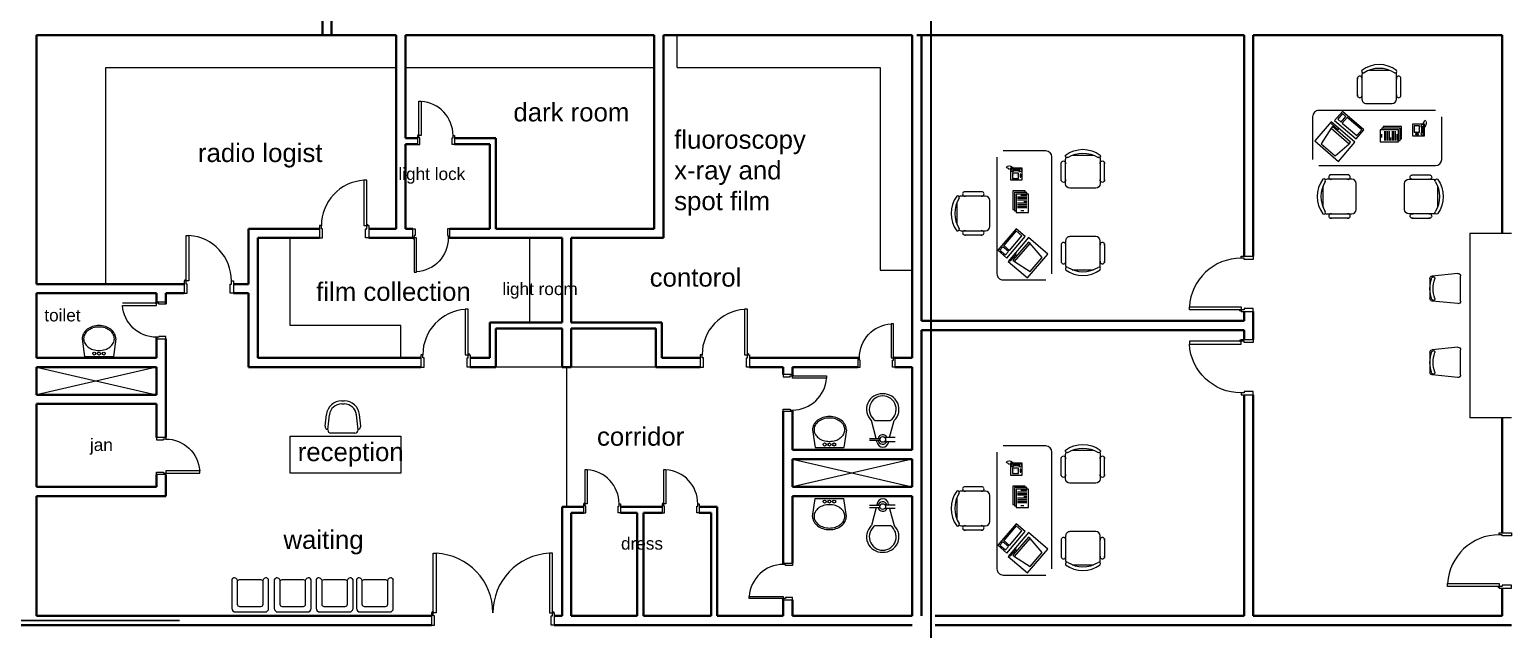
# Model space of a CAD drawing. Extents: x -59 to 582, y -1177 to 100.
# Drawn here: x 250.18 to 274.18, y -875.62 to -865.86 of the extents above; entities that cross this region are included whole.
import ezdxf

# ---------------------------------------------------------------- set-up
doc = ezdxf.new("R2010")
doc.units = 0
doc.header["$LTSCALE"] = 0.15
doc.layers.get('0').update_dxf_attribs({"color": 252})
for name, color, linetype in [('0 sockets', 252, 'Continuous'), ('00', 252, 'Continuous'), ('bound', 252, 'Continuous'), ('d1', 252, 'Continuous')]:
    doc.layers.add(name, color=color, linetype=linetype)
for name, color, linetype, lineweight in [('anal', 252, 'Continuous', 20), ('DOOR', 252, 'Continuous', 20), ('FIXT', 252, 'Continuous', 9), ('FUR', 252, 'Continuous', 9), ('sofa', 252, 'Continuous', 9), ('wall', 252, 'Continuous', 30), ('WC', 252, 'Continuous', 9)]:
    doc.layers.add(name, color=color, linetype=linetype, lineweight=lineweight)
doc.styles.add('ROMAND', font='ROMAND.SHX')

# ---------------------------------------------------------------- blocks, each defined once
blk = doc.blocks.new('WQ')
h = blk.add_hatch(color=6)
h.dxf.hatch_style = 1
h.paths.add_polyline_path([(-126.091, 5), (-126.091, -169.521), (126.091, -169.521), (126.091, 5)])
h.paths.add_polyline_path([(121.091, 0), (121.091, -164.521), (-121.091, -164.521), (-121.091, 0)], flags=16)
at = {"layer": '0 sockets', "color": 3, "style": 'ROMAND'}
blk.add_attdef('ACCESS_CONTROL', (-48.663, 7.622), '', height=7.973, dxfattribs=at)
blk = doc.blocks.new('CHAIR7')
for p, q in [((20, 12), (3, 12)), ((5.1, 15), (17.9, 15)), ((0, 9), (0, -9)), ((23, -7.4), (23, 7.4)), ((3, -12), (20, -12)), ((5.1, -15), (17.9, -15))]:
    blk.add_line(p, q)
for centre, radius, start, end in [((3, 9), 3, 90, 180), ((5.6, 13.5), 1.56, 73.7398, 286.2602), ((17.4, 13.5), 1.56, 253.7398, 106.2602), ((20, 9), 3, 62.4156, 90), ((22.3, 11.1), 1.1, 53.3099, 212.0274), ((4.8, 0), 19.6, 327.5758, 32.4242), ((7, 0), 20, 323.1301, 36.8699), ((3, -9), 3, 180, 270), ((5.6, -13.5), 1.56, 73.7398, 286.2602), ((17.4, -13.5), 1.56, 253.7398, 106.2602), ((20, -9), 3, 270, 297.5844), ((22.3, -11.1), 1.1, 147.9726, 306.6901)]:
    blk.add_arc(centre, radius, start, end)
blk = doc.blocks.new('RECTANG')
for p, q in [((1, 1), (0, 1)), ((0, 1), (0, 0)), ((1, 0), (1, 1)), ((0, 0), (1, 0))]:
    blk.add_line(p, q)
blk = doc.blocks.new('FNPHONE')
for p, q in [((-9.1, 0.2), (-9.7, 0)), ((-8.9, 0.6), (-9.5, 0.4)), ((-8.7, 1), (-9.3, 0.8)), ((-8.5, 1.4), (-9.1, 1.2)), ((-8.3, 1.8), (-8.9, 1.6)), ((-7.1, 0.6), (-7.5, -0.6)), ((-7.3, 6.5), (-7.3, 1.5)), ((-6.3, 6.5), (-6.3, 1.5)), ((-3.9, 4.8), (-3.9, 4.8)), ((-3.9, 3.9), (-3.9, 3.9)), ((-3.9, 3), (-3.9, 3)), ((-3.9, 2), (-3.9, 2)), ((-2.9, 4.8), (-2.9, 4.8)), ((-2.9, 3.9), (-2.9, 3.9)), ((-2.9, 3), (-2.9, 3)), ((-2.9, 2), (-2.9, 2)), ((-2, 4.8), (-2, 4.8)), ((-2, 3.9), (-2, 3.9)), ((-2, 3), (-2, 3)), ((-2, 2), (-2, 2)), ((-9.3, -0.2), (-9.9, -0.4)), ((-9.3, -0.6), (-9.9, -0.8)), ((-9.3, -1), (-9.9, -1.2)), ((-9.3, -1.4), (-9.9, -1.6)), ((-9.1, -1.8), (-9.7, -2)), ((-8.9, -2.2), (-9.5, -2.4)), ((-8.4, -2.5), (-9, -2.7)), ((-7.9, -2), (-8.5, -2.2)), ((-7.7, -1.6), (-8.3, -1.8)), ((-7.5, -1.2), (-8.1, -1.4)), ((-7.3, -0.8), (-7.9, -1))]:
    blk.add_line(p, q)
for centre, start, end in [((-6.8, 6.5), 298.4915, 241.5085), ((-6.8, 1.5), 118.4915, 61.5085)]:
    blk.add_arc(centre, 1.05, start, end)
for p, xscale, yscale, zscale in [((-8.2, 0), 8.20528234483245, 8.104073169521023, 8.20528234483245), ((-4.8, 1.3), 3.75, 4.375, 3.75), ((-4, 6.7), 2.03125, 0.46875, 2.03125)]:
    blk.add_blockref('RECTANG', p, dxfattribs=dict(xscale=xscale, yscale=yscale, zscale=zscale))
blk = doc.blocks.new('IBMAT', base_point=(61, 306))
for p, q in [((75, 307), (75, 306)), ((81, 307), (75, 307)), ((81, 306), (81, 307))]:
    blk.add_line(p, q)
at = {"xscale": 21, "yscale": 17, "zscale": 21}
blk.add_blockref('RECTANG', (61, 306), dxfattribs=at)
blk = doc.blocks.new('KEYBOARD', base_point=(60, 294))
for p, xscale, yscale, zscale in [((60, 294), 19, 8, 19), ((61, 295), 13, 5, 13), ((75, 295), 3, 5, 3)]:
    blk.add_blockref('RECTANG', p, dxfattribs=dict(xscale=xscale, yscale=yscale, zscale=zscale))
blk = doc.blocks.new('FNCOMP')
for p, q in [((-6.6, 16.2), (-8.5, 3.5)), ((6.1, 16.2), (-6.6, 16.2)), ((8, 3.5), (6.1, 16.2)), ((-8.5, 3.5), (-8.5, 2)), ((8, 3.5), (-8.5, 3.5)), ((-8.5, 2), (8, 2)), ((8, 2), (8, 3.5))]:
    blk.add_line(p, q)
at = {"xscale": 1.033846153846154, "yscale": 1.033846153846154, "zscale": 1.033846153846154}
for name, p in [('IBMAT', (-10.9, 0)), ('KEYBOARD', (-10, -10.5))]:
    blk.add_blockref(name, p, dxfattribs=at)
blk = doc.blocks.new('Ch01')
at = {"layer": 'FUR'}
for p, q in [((-0.455, 0.247), (-0.035, 0.205)), ((-0.499, -0.205), (-0.499, 0.207)), ((0.001, 0.165), (0.001, -0.163)), ((-0.455, -0.244), (-0.035, -0.202))]:
    blk.add_line(p, q, dxfattribs=at)
for centre, radius, start, end in [((-0.459, 0.207), 0.04, 84.2894, 180), ((-0.055, 0.168), 0.025, 20.5276, 200.5276), ((-0.499, 0.001), 0.449, 339.1935, 20.5276), ((-0.039, 0.165), 0.04, 0, 84.2894), ((-0.499, 0.001), 0.499, 339.1935, 20.5276), ((-0.459, -0.205), 0.04, 180, 275.7106), ((-0.056, -0.167), 0.025, 159.1935, 339.1935), ((-0.039, -0.163), 0.04, 275.7106, 0)]:
    blk.add_arc(centre, radius, start, end, dxfattribs=at)
blk = doc.blocks.new('D90')
at = {"layer": 'DOOR'}
for points in [[(0.03, 0.2), (0.03, 1.04), (0.078, 1.04), (0.078, 0.2)], [(0.03, 0.2), (0, 0.2), (0, 0), (0.05, 0), (0.05, 0.15), (0.03, 0.15)], [(0.87, 0.2), (0.9, 0.2), (0.9, 0), (0.85, 0), (0.85, 0.15), (0.87, 0.15)]]:
    blk.add_lwpolyline(points, close=True, dxfattribs=at)
blk.add_circle((0.02, 0.21), 0.01, dxfattribs=at)
blk.add_arc((0.025, 0.197), 0.845, 0.2218, 86.3889, dxfattribs=at)
blk = doc.blocks.new('ARCH')
at = {"layer": 'anal'}
for p, q in [((90.3, 367.2), (90.3, 367.725)), ((81, 367.2), (85.725, 367.2)), ((81, 363.675), (81, 367.2)), ((85.875, 367.2), (89.925, 367.2)), ((90.3, 367.2), (93.6, 367.2)), ((93.6, 367.2), (93.6, 363.9)), ((87.9, 363.05), (87.9, 364.425)), ((93.6, 363.9), (94.125, 363.9)), ((81.825, 362.325), (79.875, 361.875)), ((79.875, 362.325), (81.825, 361.875)), ((88.5, 362.325), (88.5, 360.05)), ((84, 361.2), (85.8, 361.2)), ((84, 360.6), (84, 361.2)), ((85.8, 361.2), (85.8, 360.6)), ((94.125, 360.825), (92.175, 360.375)), ((92.175, 360.825), (94.125, 360.375)), ((85.8, 360.6), (84, 360.6)), ((77.4, 358.2), (82.2, 358.2)), ((82.2, 358.2), (77.4, 358.2))]:
    blk.add_line(p, q, dxfattribs=at)
at = {"layer": 'bound', "color": 2}
blk.add_lwpolyline([(91.902, 377.348), (94.426, 377.348), (94.426, 312.722), (-14.994, 312.722), (-14.994, 377.09), (94.639, 377.09)], dxfattribs=at)
at = {"layer": 'DOOR'}
for p, q in [((86.097, 366.093), (86.097, 366.648)), ((86.097, 366.648), (86.133, 366.648)), ((86.133, 366.648), (86.133, 366.093)), ((86.097, 366.093), (86.074, 366.093)), ((86.074, 366.093), (86.074, 365.943)), ((86.133, 366.093), (86.097, 366.093)), ((86.097, 366.056), (86.097, 366.093)), ((86.652, 366.093), (86.674, 366.093)), ((86.652, 366.056), (86.652, 366.093)), ((86.674, 366.093), (86.674, 365.943)), ((86.074, 365.943), (86.112, 365.943)), ((86.112, 366.056), (86.097, 366.056)), ((86.112, 365.943), (86.112, 366.056)), ((86.637, 365.943), (86.637, 366.056)), ((86.637, 366.056), (86.652, 366.056)), ((86.674, 365.943), (86.637, 365.943)), ((85.997, 364.425), (85.997, 364.575)), ((85.997, 364.575), (86.034, 364.575)), ((86.019, 364.425), (85.997, 364.425)), ((86.034, 364.463), (86.019, 364.463)), ((86.019, 364.463), (86.019, 364.425)), ((86.019, 364.425), (86.019, 363.87)), ((86.055, 364.425), (86.019, 364.425)), ((86.034, 364.575), (86.034, 364.463)), ((86.055, 363.87), (86.055, 364.425)), ((86.597, 364.575), (86.559, 364.575)), ((86.559, 364.575), (86.559, 364.463)), ((86.559, 364.463), (86.574, 364.463)), ((86.574, 364.463), (86.574, 364.425)), ((86.574, 364.425), (86.597, 364.425)), ((86.597, 364.425), (86.597, 364.575)), ((86.019, 363.87), (86.055, 363.87)), ((81.825, 363.364), (81.27, 363.364)), ((81.27, 363.328), (81.825, 363.328)), ((81.825, 363.364), (81.825, 363.386)), ((81.825, 363.386), (81.975, 363.386)), ((81.825, 363.328), (81.825, 363.364)), ((81.862, 363.364), (81.825, 363.364)), ((81.862, 363.349), (81.862, 363.364)), ((81.975, 363.349), (81.862, 363.349)), ((81.975, 363.386), (81.975, 363.349)), ((93.819, 363.03), (93.783, 363.03)), ((93.783, 363.03), (93.783, 362.475)), ((93.819, 362.475), (93.819, 363.03)), ((81.825, 362.809), (81.825, 362.786)), ((81.862, 362.809), (81.825, 362.809)), ((81.825, 362.786), (81.975, 362.786)), ((81.975, 362.824), (81.862, 362.824)), ((81.862, 362.824), (81.862, 362.809)), ((81.975, 362.786), (81.975, 362.824)), ((93.264, 362.475), (93.241, 362.475)), ((93.241, 362.475), (93.241, 362.325)), ((93.264, 362.437), (93.264, 362.475)), ((93.783, 362.475), (93.819, 362.475)), ((93.819, 362.475), (93.841, 362.475)), ((93.819, 362.437), (93.819, 362.475)), ((93.841, 362.475), (93.841, 362.325)), ((93.241, 362.325), (93.279, 362.325)), ((93.279, 362.437), (93.264, 362.437)), ((93.279, 362.325), (93.279, 362.437)), ((93.804, 362.325), (93.804, 362.437)), ((93.804, 362.437), (93.819, 362.437)), ((93.841, 362.325), (93.804, 362.325)), ((92.175, 362.202), (92.025, 362.202)), ((92.025, 362.202), (92.025, 362.165)), ((92.025, 362.165), (92.137, 362.165)), ((92.137, 362.165), (92.137, 362.18)), ((92.137, 362.18), (92.175, 362.18)), ((92.175, 362.18), (92.175, 362.202)), ((92.175, 362.18), (92.73, 362.18)), ((92.175, 362.143), (92.175, 362.18)), ((92.73, 362.143), (92.175, 362.143)), ((92.73, 362.18), (92.73, 362.143)), ((92.025, 361.602), (92.025, 361.64)), ((92.025, 361.64), (92.137, 361.64)), ((92.175, 361.602), (92.025, 361.602)), ((92.137, 361.64), (92.137, 361.625)), ((92.137, 361.625), (92.175, 361.625)), ((92.175, 361.625), (92.175, 361.602)), ((81.975, 361.176), (81.825, 361.176)), ((81.825, 361.176), (81.825, 361.139)), ((81.825, 361.139), (81.937, 361.139)), ((81.937, 361.139), (81.937, 361.154)), ((81.937, 361.154), (81.975, 361.154)), ((81.975, 361.154), (81.975, 361.176)), ((81.825, 360.576), (81.825, 360.614)), ((81.825, 360.614), (81.937, 360.614)), ((81.975, 360.576), (81.825, 360.576)), ((81.937, 360.614), (81.937, 360.599)), ((81.937, 360.599), (81.975, 360.599)), ((82.53, 360.635), (81.975, 360.635)), ((81.975, 360.635), (81.975, 360.599)), ((81.975, 360.599), (82.53, 360.599)), ((81.975, 360.599), (81.975, 360.591)), ((82.53, 360.599), (82.53, 360.635)), ((88.799, 360.655), (88.835, 360.655)), ((88.799, 360.1), (88.799, 360.655)), ((88.835, 360.655), (88.835, 360.1)), ((90.08, 360.655), (90.116, 360.655)), ((90.08, 360.1), (90.08, 360.655)), ((90.116, 360.655), (90.116, 360.1)), ((88.776, 360.1), (88.776, 359.95)), ((88.799, 360.1), (88.776, 360.1)), ((88.799, 360.062), (88.799, 360.1)), ((88.835, 360.1), (88.799, 360.1)), ((89.354, 360.062), (89.354, 360.1)), ((89.354, 360.1), (89.376, 360.1)), ((89.376, 360.1), (89.376, 359.95)), ((90.057, 360.1), (90.057, 359.95)), ((90.08, 360.1), (90.057, 360.1)), ((90.08, 360.062), (90.08, 360.1)), ((90.116, 360.1), (90.08, 360.1)), ((90.635, 360.062), (90.635, 360.1)), ((90.635, 360.1), (90.657, 360.1)), ((90.657, 360.1), (90.657, 359.95)), ((88.776, 359.95), (88.814, 359.95)), ((88.814, 360.062), (88.799, 360.062)), ((88.814, 359.95), (88.814, 360.062)), ((89.339, 360.062), (89.354, 360.062)), ((89.339, 359.95), (89.339, 360.062)), ((89.376, 359.95), (89.339, 359.95)), ((90.057, 359.95), (90.095, 359.95)), ((90.095, 360.062), (90.08, 360.062)), ((90.095, 359.95), (90.095, 360.062)), ((90.62, 360.062), (90.635, 360.062)), ((90.62, 359.95), (90.62, 360.062)), ((90.657, 359.95), (90.62, 359.95)), ((92.025, 359.135), (92.175, 359.135)), ((92.025, 359.113), (92.025, 359.135)), ((92.062, 359.113), (92.025, 359.113)), ((92.062, 359.098), (92.062, 359.113)), ((92.175, 359.135), (92.175, 359.098)), ((92.175, 359.098), (92.062, 359.098)), ((91.47, 358.594), (92.025, 358.594)), ((91.47, 358.558), (91.47, 358.594)), ((92.025, 358.558), (91.47, 358.558)), ((92.025, 358.594), (92.025, 358.558)), ((92.062, 358.558), (92.025, 358.558)), ((92.025, 358.558), (92.025, 358.535)), ((92.025, 358.535), (92.175, 358.535)), ((92.062, 358.573), (92.062, 358.558)), ((92.175, 358.573), (92.062, 358.573)), ((92.175, 358.535), (92.175, 358.573))]:
    blk.add_line(p, q, dxfattribs=at)
for points in [[(85.249, 364.625), (85.249, 365.365), (85.201, 365.365), (85.201, 364.625)], [(82.306, 363.725), (82.306, 364.465), (82.354, 364.465), (82.354, 363.725)], [(84.509, 364.625), (84.479, 364.625), (84.479, 364.425), (84.529, 364.425), (84.529, 364.575), (84.509, 364.575)], [(85.249, 364.625), (85.279, 364.625), (85.279, 364.425), (85.229, 364.425), (85.229, 364.575), (85.249, 364.575)], [(82.306, 363.725), (82.276, 363.725), (82.276, 363.525), (82.326, 363.525), (82.326, 363.675), (82.306, 363.675)], [(83.046, 363.725), (83.076, 363.725), (83.076, 363.525), (83.026, 363.525), (83.026, 363.675), (83.046, 363.675)], [(86.899, 362.525), (86.899, 363.265), (86.851, 363.265), (86.851, 362.525)], [(91.445, 362.525), (91.445, 363.265), (91.397, 363.265), (91.397, 362.525)], [(86.159, 362.525), (86.129, 362.525), (86.129, 362.325), (86.179, 362.325), (86.179, 362.475), (86.159, 362.475)], [(86.899, 362.525), (86.929, 362.525), (86.929, 362.325), (86.879, 362.325), (86.879, 362.475), (86.899, 362.475)], [(90.705, 362.525), (90.675, 362.525), (90.675, 362.325), (90.725, 362.325), (90.725, 362.475), (90.705, 362.475)], [(91.445, 362.525), (91.475, 362.525), (91.475, 362.325), (91.425, 362.325), (91.425, 362.475), (91.445, 362.475)], [(86.329, 358.325), (86.329, 359.295), (86.379, 359.295), (86.379, 358.325)], [(88.269, 358.325), (88.269, 359.295), (88.219, 359.295), (88.219, 358.325)], [(86.329, 358.325), (86.299, 358.325), (86.299, 358.125), (86.349, 358.125), (86.349, 358.275), (86.329, 358.275)], [(88.269, 358.325), (88.299, 358.325), (88.299, 358.125), (88.249, 358.125), (88.249, 358.275), (88.269, 358.275)]]:
    blk.add_lwpolyline(points, close=True, dxfattribs=at)
for centre in [(85.259, 364.635), (82.296, 363.735), (86.909, 362.535), (91.455, 362.535), (86.319, 358.335), (88.279, 358.335)]:
    blk.add_circle(centre, 0.01, dxfattribs=at)
for centre, radius, start, end in [((85.249, 364.625), 0.74, 93.7231, 180), ((82.306, 363.725), 0.74, 0, 86.2769), ((86.899, 362.525), 0.74, 93.7231, 180), ((91.445, 362.525), 0.74, 93.7231, 180), ((86.329, 358.325), 0.971, 0, 87.0492), ((88.271, 358.325), 0.971, 92.9508, 180)]:
    blk.add_arc(centre, radius, start, end, dxfattribs=at)
for centre, major_axis, start_param, end_param in [((86.097, 366.093), (0.392, 0.392), 5.497787, 7.003603), ((86.089, 366.101), (0.0053, 0.0053), 5.497787, 11.780972), ((92.182, 362.187), (0.0053, 0.0053), 3.926991, 10.210176), ((92.175, 362.18), (-0.392, 0.392), 2.356194, 3.86201), ((88.799, 360.1), (-0.392, 0.392), 3.926991, 5.432806), ((90.08, 360.1), (-0.392, 0.392), 3.926991, 5.432806), ((88.791, 360.107), (0.0053, 0.0053), 5.497787, 11.780972), ((90.072, 360.107), (0.0053, 0.0053), 5.497787, 11.780972), ((92.025, 358.558), (-0.392, 0.392), -0.785398, 0.720417), ((92.017, 358.55), (0.0053, 0.0053), 0.785398, 7.068583)]:
    blk.add_ellipse(centre, major_axis=major_axis, ratio=1, start_param=start_param, end_param=end_param, dxfattribs=at)
at = {"layer": 'DOOR', "extrusion": (0, 0, -1)}
for centre, major_axis, start_param, end_param in [((86.012, 364.418), (-0.0053, 0.0053), 2.356194490190417, 8.639379797370003), ((86.019, 364.425), (-0.392, 0.392), 2.356194, 3.86201), ((81.825, 363.364), (0.392, 0.392), 2.356194, 3.86201), ((81.817, 363.371), (-0.0053, 0.0053), 3.926991, 10.210176), ((93.819, 362.475), (-0.392, 0.392), 5.497787, 7.003603), ((93.826, 362.482), (-0.0053, 0.0053), 5.497787, 11.780972), ((81.975, 360.599), (0.392, 0.392), -0.785398, 0.720417), ((81.982, 360.591), (-0.0053, 0.0053), 5.497787, 7.068583)]:
    blk.add_ellipse(centre, major_axis=major_axis, ratio=1, start_param=start_param, end_param=end_param, dxfattribs=at)
at = {"layer": 'FIXT'}
for p, q in [((84, 363), (84, 364.425)), ((85.8, 363), (84, 363)), ((85.8, 362.475), (85.8, 363)), ((80.614, 362.785), (80.655, 362.494)), ((81.164, 362.785), (81.123, 362.494)), ((80.655, 362.494), (81.123, 362.494)), ((89.95, 362.325), (87.35, 362.325)), ((92.502, 361.305), (92.543, 361.014)), ((93.052, 361.305), (93.011, 361.014)), ((92.543, 361.014), (93.011, 361.014)), ((92.502, 359.895), (92.543, 360.186)), ((92.543, 360.186), (93.011, 360.186)), ((93.052, 359.895), (93.011, 360.186))]:
    blk.add_line(p, q, dxfattribs=at)
for centre in [(80.812, 362.544), (80.889, 362.544), (80.967, 362.544), (92.699, 361.064), (92.777, 361.064), (92.854, 361.064), (92.699, 360.136), (92.777, 360.136), (92.854, 360.136)]:
    blk.add_circle(centre, 0.025, dxfattribs=at)
for centre, radius, start, end in [((80.868, 362.714), 0.282, 107.4592, 127.2098), ((80.868, 362.714), 0.257, 107.4592, 127.2098), ((80.889, 362.647), 0.353, 90, 107.4592), ((80.889, 362.647), 0.328, 90, 107.4592), ((80.889, 362.647), 0.353, 72.5408, 90), ((80.889, 362.647), 0.328, 72.5408, 90), ((80.911, 362.714), 0.257, 52.7902, 72.5408), ((80.911, 362.714), 0.282, 52.7902, 72.5408), ((80.785, 362.785), 0.171, 151.387, 180), ((80.835, 362.758), 0.228, 127.2098, 151.387), ((80.785, 362.785), 0.146, 151.387, 180), ((80.785, 362.785), 0.146, 180, 208.613), ((80.835, 362.758), 0.203, 127.2098, 151.387), ((80.835, 362.812), 0.203, 208.613, 232.7902), ((80.943, 362.758), 0.203, 28.613, 52.7902), ((80.943, 362.812), 0.203, 307.2098, 331.387), ((80.943, 362.758), 0.228, 28.613, 52.7902), ((80.994, 362.785), 0.146, 0, 28.613), ((80.994, 362.785), 0.146, 331.387, 360), ((80.994, 362.785), 0.171, 0, 28.613), ((80.868, 362.855), 0.257, 232.7902, 252.5408), ((80.889, 362.923), 0.328, 252.5408, 270), ((80.889, 362.923), 0.328, 270, 287.4592), ((80.911, 362.855), 0.257, 287.4592, 307.2098), ((92.777, 361.167), 0.353, 90, 107.4592), ((92.777, 361.167), 0.353, 72.5408, 90), ((92.672, 361.305), 0.171, 151.387, 180), ((92.723, 361.278), 0.228, 127.2098, 151.387), ((92.672, 361.305), 0.146, 151.387, 180), ((92.672, 361.305), 0.146, 180, 208.613), ((92.723, 361.278), 0.203, 127.2098, 151.387), ((92.755, 361.234), 0.282, 107.4592, 127.2098), ((92.755, 361.234), 0.257, 107.4592, 127.2098), ((92.777, 361.167), 0.328, 90, 107.4592), ((92.777, 361.167), 0.328, 72.5408, 90), ((92.798, 361.234), 0.257, 52.7902, 72.5408), ((92.798, 361.234), 0.282, 52.7902, 72.5408), ((92.831, 361.278), 0.203, 28.613, 52.7902), ((92.831, 361.278), 0.228, 28.613, 52.7902), ((92.881, 361.305), 0.146, 0, 28.613), ((92.881, 361.305), 0.146, 331.387, 360), ((92.881, 361.305), 0.171, 0, 28.613), ((92.723, 361.332), 0.203, 208.613, 232.7902), ((92.755, 361.375), 0.257, 232.7902, 252.5408), ((92.777, 361.443), 0.328, 252.5408, 270), ((92.777, 361.443), 0.328, 270, 287.4592), ((92.798, 361.375), 0.257, 287.4592, 307.2098), ((92.831, 361.332), 0.203, 307.2098, 331.387), ((92.755, 359.825), 0.257, 107.4592, 127.2098), ((92.777, 359.757), 0.328, 90, 107.4592), ((92.777, 359.757), 0.328, 72.5408, 90), ((92.798, 359.825), 0.257, 52.7902, 72.5408), ((92.672, 359.895), 0.171, 180, 208.613), ((92.672, 359.895), 0.146, 151.387, 180), ((92.672, 359.895), 0.146, 180, 208.613), ((92.723, 359.868), 0.203, 127.2098, 151.387), ((92.831, 359.868), 0.203, 28.613, 52.7902), ((92.881, 359.895), 0.146, 0, 28.613), ((92.881, 359.895), 0.146, 331.387, 360), ((92.881, 359.895), 0.171, 331.387, 360), ((92.723, 359.922), 0.228, 208.613, 232.7902), ((92.723, 359.922), 0.203, 208.613, 232.7902), ((92.755, 359.966), 0.282, 232.7902, 252.5408), ((92.755, 359.966), 0.257, 232.7902, 252.5408), ((92.777, 360.033), 0.353, 252.5408, 270), ((92.777, 360.033), 0.328, 252.5408, 270), ((92.777, 360.033), 0.328, 270, 287.4592), ((92.777, 360.033), 0.353, 270, 287.4592), ((92.798, 359.966), 0.257, 287.4592, 307.2098), ((92.798, 359.966), 0.282, 287.4592, 307.2098), ((92.831, 359.922), 0.203, 307.2098, 331.387), ((92.831, 359.922), 0.228, 307.2098, 331.387)]:
    blk.add_arc(centre, radius, start, end, dxfattribs=at)
at = {"layer": 'FUR'}
for p, q in [((84.839, 361.775), (84.88, 361.775)), ((84.57, 361.365), (84.59, 361.552)), ((84.614, 361.304), (84.64, 361.546)), ((84.839, 361.725), (84.88, 361.725)), ((85.105, 361.304), (85.078, 361.546)), ((85.148, 361.365), (85.128, 361.552)), ((85.055, 361.25), (84.664, 361.25)), ((83.05, 358.865), (83.05, 358.4)), ((83.14, 358.863), (83.14, 358.467)), ((83.515, 358.865), (83.185, 358.865)), ((83.56, 358.467), (83.56, 358.863)), ((83.65, 358.4), (83.65, 358.865)), ((83.742, 358.865), (83.742, 358.4)), ((83.832, 358.863), (83.832, 358.467)), ((84.207, 358.865), (83.877, 358.865)), ((84.252, 358.467), (84.252, 358.863)), ((84.342, 358.4), (84.342, 358.865)), ((84.424, 358.865), (84.424, 358.4)), ((84.514, 358.863), (84.514, 358.467)), ((84.889, 358.865), (84.559, 358.865)), ((84.934, 358.467), (84.934, 358.863)), ((85.024, 358.4), (85.024, 358.865)), ((85.079, 358.865), (85.079, 358.4)), ((85.169, 358.863), (85.169, 358.467)), ((85.544, 358.865), (85.214, 358.865)), ((85.589, 358.467), (85.589, 358.863)), ((85.679, 358.4), (85.679, 358.865)), ((83.178, 358.43), (83.523, 358.43)), ((83.87, 358.43), (84.215, 358.43)), ((84.551, 358.43), (84.896, 358.43)), ((85.207, 358.43), (85.552, 358.43)), ((83.11, 358.34), (83.59, 358.34)), ((83.802, 358.34), (84.282, 358.34)), ((84.484, 358.34), (84.964, 358.34)), ((85.139, 358.34), (85.619, 358.34))]:
    blk.add_line(p, q, dxfattribs=at)
for centre, radius, start, end in [((84.839, 361.525), 0.25, 90, 173.857), ((84.88, 361.525), 0.25, 6.143, 90), ((84.839, 361.525), 0.2, 90, 173.857), ((84.88, 361.525), 0.2, 6.143, 90), ((84.62, 361.36), 0.05, 173.857, 270), ((84.664, 361.3), 0.05, 175.0303, 270), ((85.055, 361.3), 0.05, 270, 4.9697), ((85.099, 361.36), 0.05, 270, 6.143)]:
    blk.add_arc(centre, radius, start, end, dxfattribs=at)
for centre, major_axis, start_param, end_param in [((83.095, 358.847), (-0.0339, 0.0339), 4.256093, 6.69338), ((83.606, 358.847), (0.0339, 0.0339), 5.87299, 8.310278), ((83.787, 358.847), (-0.0339, 0.0339), 4.256093, 6.69338), ((84.297, 358.847), (0.0339, 0.0339), 5.87299, 8.310278), ((84.468, 358.847), (-0.0339, 0.0339), 4.256093, 6.69338), ((84.979, 358.847), (0.0339, 0.0339), 5.87299, 8.310278), ((85.124, 358.847), (-0.0339, 0.0339), 4.256093, 6.69338), ((85.635, 358.847), (0.0339, 0.0339), 5.87299, 8.310278), ((83.185, 358.805), (-0.0424, 0.0424), -0.785398, 0.062664), ((83.515, 358.805), (0.0424, 0.0424), 6.220521, 7.068583), ((83.877, 358.805), (-0.0424, 0.0424), -0.785398, 0.062664), ((84.207, 358.805), (0.0424, 0.0424), 6.220521, 7.068583), ((84.559, 358.805), (-0.0424, 0.0424), -0.785398, 0.062664), ((84.889, 358.805), (0.0424, 0.0424), 6.220521, 7.068583), ((85.214, 358.805), (-0.0424, 0.0424), -0.785398, 0.062664), ((85.544, 358.805), (0.0424, 0.0424), 6.220521, 7.068583), ((83.11, 358.4), (0.0424, 0.0424), 2.356194, 3.926991), ((83.178, 358.467), (0.0265, 0.0265), 2.356194, 3.926991), ((83.523, 358.467), (-0.0265, 0.0265), 2.356194, 3.926991), ((83.59, 358.4), (-0.0424, 0.0424), 2.356194, 3.926991), ((83.802, 358.4), (0.0424, 0.0424), 2.356194, 3.926991), ((83.87, 358.467), (0.0265, 0.0265), 2.356194, 3.926991), ((84.215, 358.467), (-0.0265, 0.0265), 2.356194, 3.926991), ((84.282, 358.4), (-0.0424, 0.0424), 2.356194, 3.926991), ((84.484, 358.4), (0.0424, 0.0424), 2.356194, 3.926991), ((84.551, 358.467), (0.0265, 0.0265), 2.356194, 3.926991), ((84.896, 358.467), (-0.0265, 0.0265), 2.356194, 3.926991), ((84.964, 358.4), (-0.0424, 0.0424), 2.356194, 3.926991), ((85.139, 358.4), (0.0424, 0.0424), 2.356194, 3.926991), ((85.207, 358.467), (0.0265, 0.0265), 2.356194, 3.926991), ((85.552, 358.467), (-0.0265, 0.0265), 2.356194, 3.926991), ((85.619, 358.4), (-0.0424, 0.0424), 2.356194, 3.926991)]:
    blk.add_ellipse(centre, major_axis=major_axis, ratio=1, start_param=start_param, end_param=end_param, dxfattribs=at)
at = {"layer": 'sofa'}
for p, q in [((102.741, 365.703), (102.741, 366.398)), ((96.297, 365.841), (95.602, 365.841)), ((96.397, 363.841), (96.397, 365.741)), ((100.741, 365.603), (102.641, 365.603)), ((103.2, 364.5), (103.2, 361.5)), ((103.2, 364.5), (103.875, 364.5)), ((103.875, 361.5), (103.2, 361.5)), ((96.297, 361.041), (95.602, 361.041)), ((96.397, 359.041), (96.397, 360.941))]:
    blk.add_line(p, q, dxfattribs=at)
for points in [[(102.641, 366.498), (100.741, 366.498, 0.414214), (100.641, 366.398), (100.641, 365.703)], [(95.502, 365.741), (95.502, 363.841, 0.414214), (95.602, 363.741), (96.297, 363.741)], [(95.502, 360.941), (95.502, 359.041, 0.414214), (95.602, 358.941), (96.297, 358.941)]]:
    blk.add_lwpolyline(points, format="xyb", dxfattribs=at)
for points in [[(101.739, 365.986), (102.039, 365.986), (102.039, 366.186), (101.739, 366.186), (101.739, 365.986)], [(102.039, 366.011), (102.064, 366.011), (102.064, 366.211), (101.764, 366.211), (101.764, 366.186)], [(101.764, 366.061), (101.764, 366.111)], [(102.064, 366.036), (102.089, 366.036), (102.089, 366.236), (101.789, 366.236), (101.789, 366.211)], [(101.814, 366.011), (101.814, 366.161)], [(101.839, 366.011), (101.839, 366.161)], [(101.864, 366.011), (101.864, 366.161)], [(101.889, 366.011), (101.889, 366.161)], [(101.939, 366.011), (101.939, 366.161)], [(101.964, 366.011), (101.964, 366.161)], [(101.989, 366.011), (101.989, 366.161)], [(102.014, 366.011), (102.014, 366.111)], [(101.914, 366.011), (101.914, 366.061)], [(95.964, 365.164), (95.964, 365.189), (95.764, 365.189), (95.764, 364.889), (95.789, 364.889)], [(95.989, 365.139), (95.989, 365.164), (95.789, 365.164), (95.789, 364.864), (95.814, 364.864)], [(96.014, 364.839), (96.014, 365.139), (95.814, 365.139), (95.814, 364.839), (96.014, 364.839)], [(95.989, 365.114), (95.889, 365.114)], [(95.989, 365.089), (95.839, 365.089)], [(95.989, 365.064), (95.839, 365.064)], [(95.989, 365.039), (95.839, 365.039)], [(95.989, 364.989), (95.839, 364.989)], [(95.989, 364.964), (95.839, 364.964)], [(95.989, 364.939), (95.839, 364.939)], [(95.989, 364.914), (95.839, 364.914)], [(95.989, 365.014), (95.939, 365.014)], [(95.939, 364.864), (95.889, 364.864)], [(95.964, 360.364), (95.964, 360.389), (95.764, 360.389), (95.764, 360.089), (95.789, 360.089)], [(95.989, 360.339), (95.989, 360.364), (95.789, 360.364), (95.789, 360.064), (95.814, 360.064)], [(96.014, 360.039), (96.014, 360.339), (95.814, 360.339), (95.814, 360.039), (96.014, 360.039)], [(95.989, 360.314), (95.889, 360.314)], [(95.989, 360.289), (95.839, 360.289)], [(95.989, 360.264), (95.839, 360.264)], [(95.989, 360.239), (95.839, 360.239)], [(95.989, 360.189), (95.839, 360.189)], [(95.989, 360.164), (95.839, 360.164)], [(95.989, 360.139), (95.839, 360.139)], [(95.989, 360.114), (95.839, 360.114)], [(95.989, 360.214), (95.939, 360.214)], [(95.939, 360.064), (95.889, 360.064)]]:
    blk.add_lwpolyline(points, dxfattribs=at)
for centre, start, end in [((96.297, 365.741), 0, 90), ((102.641, 365.703), 270, 0), ((96.297, 360.941), 0, 90)]:
    blk.add_arc(centre, 0.1, start, end, dxfattribs=at)
at = {"layer": 'wall'}
for p, q in [((84.525, 367.725), (84.525, 374.925)), ((84.675, 372.525), (84.675, 367.725)), ((80.925, 367.725), (79.875, 367.725)), ((79.875, 367.725), (85.725, 367.725)), ((79.875, 367.725), (79.875, 363.675)), ((84.675, 367.725), (80.925, 367.725)), ((85.725, 367.725), (84.525, 367.725)), ((85.725, 367.725), (84.675, 367.725)), ((85.725, 367.725), (84.675, 367.725)), ((85.725, 367.725), (85.725, 364.575)), ((89.475, 367.725), (85.875, 367.725)), ((89.925, 367.725), (85.875, 367.725)), ((85.875, 367.725), (89.925, 367.725)), ((85.875, 367.725), (85.875, 366.05)), ((89.925, 367.725), (85.875, 367.725)), ((89.925, 367.725), (89.925, 364.575)), ((91.875, 367.725), (90.075, 367.725)), ((94.125, 367.725), (90.075, 367.725)), ((90.075, 367.725), (94.125, 367.725)), ((90.075, 367.725), (90.075, 364.425)), ((90.075, 367.725), (91.725, 367.725)), ((94.125, 367.725), (94.125, 362.475)), ((94.125, 367.725), (94.125, 362.475)), ((94.125, 362.475), (94.125, 367.725)), ((94.125, 366.031), (94.125, 367.725)), ((94.125, 362.475), (94.125, 367.725)), ((94.2, 367.725), (99.525, 367.725)), ((94.275, 367.725), (94.275, 363.075)), ((99.525, 367.725), (99.525, 364.126)), ((99.675, 367.725), (99.675, 364.126)), ((99.675, 367.725), (103.725, 367.725)), ((103.725, 367.725), (103.725, 364.5)), ((86.074, 366.05), (85.875, 366.05)), ((86.074, 365.95), (85.875, 365.95)), ((85.875, 365.95), (85.875, 364.575)), ((87.35, 366.05), (86.674, 366.05)), ((87.25, 365.95), (86.674, 365.95)), ((87.25, 364.575), (87.25, 365.95)), ((87.35, 364.575), (87.35, 366.05)), ((94.125, 366), (94.125, 362.475)), ((83.325, 364.575), (83.325, 363.675)), ((84.479, 364.575), (83.325, 364.575)), ((83.475, 364.425), (83.475, 362.475)), ((84.479, 364.425), (83.475, 364.425)), ((85.725, 364.575), (85.279, 364.575)), ((85.8, 364.425), (85.279, 364.425)), ((86.01, 364.425), (85.8, 364.425)), ((85.997, 364.575), (85.875, 364.575)), ((88.425, 364.425), (86.574, 364.425)), ((87.25, 364.575), (86.597, 364.575)), ((89.925, 364.575), (87.35, 364.575)), ((88.425, 364.425), (88.425, 363.05)), ((88.575, 364.425), (88.575, 363.05)), ((90.075, 364.425), (88.575, 364.425)), ((82.276, 363.675), (79.875, 363.675)), ((83.325, 363.675), (83.076, 363.675)), ((79.875, 363.525), (79.875, 363.375)), ((81.825, 363.525), (79.875, 363.525)), ((81.825, 363.525), (81.825, 363.371)), ((81.975, 363.525), (81.975, 363.349)), ((82.276, 363.525), (81.975, 363.525)), ((83.325, 363.525), (83.076, 363.525)), ((83.325, 363.525), (83.325, 362.325)), ((94.125, 362.475), (94.125, 363.6)), ((79.875, 363.375), (79.875, 362.475)), ((99.525, 363.226), (99.525, 363.075)), ((99.675, 363.226), (99.675, 362.774)), ((88.425, 363.05), (87.25, 363.05)), ((87.25, 363.05), (87.25, 362.475)), ((88.425, 362.95), (87.35, 362.95)), ((87.35, 362.95), (87.35, 362.325)), ((88.425, 362.95), (88.425, 362.325)), ((88.575, 363.05), (90.05, 363.05)), ((88.575, 362.95), (88.575, 362.325)), ((88.575, 362.95), (89.95, 362.95)), ((89.95, 362.95), (89.95, 362.325)), ((90.05, 363.05), (90.05, 362.475)), ((99.525, 363.075), (94.275, 363.075)), ((81.825, 362.809), (81.825, 362.475)), ((81.975, 362.786), (81.975, 361.176)), ((94.275, 362.925), (94.275, 358.275)), ((99.525, 362.925), (94.275, 362.925)), ((99.525, 362.925), (99.525, 362.774)), ((79.875, 362.475), (81.825, 362.475)), ((83.475, 362.475), (86.129, 362.475)), ((86.929, 362.475), (87.25, 362.475)), ((90.675, 362.475), (90.05, 362.475)), ((93.263, 362.475), (91.475, 362.475)), ((94.125, 362.475), (93.825, 362.475)), ((79.875, 362.325), (79.875, 361.875)), ((79.875, 362.325), (81.825, 362.325)), ((81.825, 362.325), (81.825, 361.875)), ((83.325, 362.325), (86.129, 362.325)), ((86.929, 362.325), (87.35, 362.325)), ((88.575, 362.325), (88.425, 362.325)), ((90.675, 362.325), (89.95, 362.325)), ((92.025, 362.325), (91.475, 362.325)), ((92.025, 362.325), (92.025, 362.202)), ((92.175, 362.325), (92.175, 362.187)), ((93.241, 362.325), (92.175, 362.325)), ((94.125, 362.325), (93.841, 362.325)), ((94.125, 362.325), (94.125, 361.875)), ((94.125, 360.975), (94.125, 362.325)), ((94.125, 362.325), (94.125, 360.975)), ((94.125, 360.975), (94.125, 362.325)), ((94.125, 360.975), (94.125, 362.325)), ((79.875, 361.875), (81.825, 361.875)), ((99.525, 361.874), (99.525, 358.275)), ((99.675, 361.874), (99.675, 358.275)), ((79.875, 360.375), (79.875, 361.725)), ((79.875, 361.725), (81.825, 361.725)), ((81.825, 361.725), (81.825, 361.176)), ((92.025, 361.602), (92.025, 359.113)), ((92.175, 361.625), (92.175, 360.975)), ((103.725, 361.5), (103.725, 359.626)), ((94.125, 360.975), (92.175, 360.975)), ((92.175, 360.825), (92.175, 360.375)), ((94.125, 360.825), (92.175, 360.825)), ((94.125, 360.825), (94.125, 360.375)), ((94.125, 360.375), (94.125, 360.825)), ((94.125, 360.375), (94.125, 360.825)), ((81.825, 360.576), (81.825, 360.375)), ((81.975, 360.576), (81.975, 360.225)), ((81.825, 360.375), (79.875, 360.375)), ((94.125, 360.375), (92.175, 360.375)), ((79.875, 360.225), (79.875, 358.275)), ((81.975, 360.225), (79.875, 360.225)), ((94.125, 360.225), (92.175, 360.225)), ((92.175, 360.225), (92.175, 359.135)), ((94.125, 358.275), (94.125, 360.225)), ((94.125, 358.275), (94.125, 360.225)), ((94.125, 360.225), (94.125, 358.275)), ((94.125, 360.225), (94.125, 358.275)), ((88.777, 360.05), (88.425, 360.05)), ((88.425, 360.05), (88.425, 358.275)), ((88.575, 359.95), (88.575, 358.275)), ((88.575, 359.95), (88.776, 359.95)), ((90.057, 360.05), (89.376, 360.05)), ((89.65, 359.95), (89.376, 359.95)), ((89.65, 358.275), (89.65, 359.95)), ((89.75, 358.275), (89.75, 359.95)), ((89.75, 359.95), (90.057, 359.95)), ((90.95, 360.05), (90.657, 360.05)), ((90.85, 359.95), (90.657, 359.95)), ((90.85, 358.275), (90.85, 359.95)), ((90.95, 358.275), (90.95, 360.05)), ((94.125, 358.275), (94.125, 359.925)), ((103.725, 358.726), (103.725, 358.275)), ((92.025, 358.55), (92.025, 358.275)), ((92.175, 358.275), (92.175, 358.535)), ((80.4, 358.275), (79.875, 358.275)), ((80.4, 358.275), (86.299, 358.275)), ((84.675, 358.275), (86.299, 358.275)), ((88.425, 358.275), (88.299, 358.275)), ((88.299, 358.275), (88.425, 358.275)), ((88.575, 358.275), (89.65, 358.275)), ((88.575, 358.275), (89.65, 358.275)), ((89.75, 358.275), (90.85, 358.275)), ((89.75, 358.275), (90.85, 358.275)), ((90.95, 358.275), (92.025, 358.275)), ((90.95, 358.275), (92.025, 358.275)), ((92.175, 358.275), (94.125, 358.275)), ((92.175, 358.275), (94.125, 358.275)), ((99.525, 358.275), (94.5, 358.275)), ((103.725, 358.275), (99.675, 358.275)), ((80.4, 358.125), (73.899, 358.125)), ((80.325, 358.125), (86.299, 358.125)), ((84.525, 358.125), (86.299, 358.125)), ((88.299, 358.125), (94.125, 358.125)), ((88.299, 358.125), (89.325, 358.125)), ((89.475, 358.125), (94.125, 358.125)), ((103.875, 358.125), (94.5, 358.125))]:
    blk.add_line(p, q, dxfattribs=at)
at = {"layer": 'WC'}
for p, q in [((93.535, 361.162), (93.459, 361.455)), ((93.52, 361.455), (93.768, 361.455)), ((93.757, 361.177), (93.829, 361.455)), ((93.428, 361.161), (93.601, 361.161)), ((93.601, 361.13), (93.428, 361.13)), ((93.551, 361.099), (93.543, 361.131)), ((93.678, 361.115), (93.845, 361.115)), ((93.845, 361.177), (93.679, 361.177)), ((93.737, 361.099), (93.741, 361.115)), ((93.601, 360.07), (93.428, 360.07)), ((93.551, 360.101), (93.543, 360.069)), ((93.678, 360.085), (93.845, 360.085)), ((93.737, 360.101), (93.741, 360.085)), ((93.428, 360.039), (93.601, 360.039)), ((93.535, 360.038), (93.459, 359.745)), ((93.845, 360.023), (93.679, 360.023)), ((93.757, 360.023), (93.829, 359.745)), ((93.52, 359.745), (93.768, 359.745))]:
    blk.add_line(p, q, dxfattribs=at)
for centre in [(93.644, 361.146), (93.644, 360.054)]:
    blk.add_circle(centre, 0.0463, dxfattribs=at)
for centre, radius, start, end in [((93.629, 361.638), 0.25, 86.62, 226.9828), ((93.645, 361.636), 0.22, 90.3, 235.4946), ((93.659, 361.638), 0.25, 313.0172, 93.38), ((93.643, 361.636), 0.22, 304.5054, 89.7), ((93.644, 361.116), 0.0942, 190.3889, 349.6111), ((93.644, 361.146), 0.0772, 23.4137, 168.1237), ((93.644, 361.146), 0.0772, 191.423, 337.1495), ((93.644, 360.084), 0.0942, 10.3889, 169.6111), ((93.644, 360.054), 0.0772, 22.8505, 168.577), ((93.644, 360.054), 0.0772, 191.8763, 336.5863), ((93.629, 359.562), 0.25, 133.0172, 273.38), ((93.645, 359.564), 0.22, 124.5054, 269.7), ((93.643, 359.564), 0.22, 270.3, 55.4946), ((93.659, 359.562), 0.25, 266.62, 46.9828)]:
    blk.add_arc(centre, radius, start, end, dxfattribs=at)
at = {"layer": 'DOOR', "rotation": 90}
for p in [(99.675, 363.226), (103.875, 358.726)]:
    blk.add_blockref('D90', p, dxfattribs=at)
at = {"layer": 'DOOR', "xscale": -1, "rotation": 90}
blk.add_blockref('D90', (99.675, 362.774), dxfattribs=at)
at = {"layer": 'sofa'}
for name, p, xscale, yscale, zscale, rotation in [('CHAIR7', (101.724, 366.612), 0.0234375, 0.0234375, 0.0234375, 89.99999999999999), ('FNCOMP', (101.136, 366.15), 0.02343749999997079, 0.02343749999997079, 0.02343749999997079, 139.3987053547845), ('FNPHONE', (102.268, 366.277), 0.0234375, 0.0234375, 0.0234375, 180), ('CHAIR7', (96.902, 365.234), -0.0234375, 0.0234375, 0.0234375, 270), ('FNPHONE', (95.723, 365.368), 0.0234375, 0.0234375, 0.0234375, 270), ('CHAIR7', (101.347, 365.098), 0.0234375, 0.0234375, 0.0234375, 180), ('CHAIR7', (102.134, 365.098), -0.0234375, 0.0234375, 0.0234375, 180), ('CHAIR7', (95.388, 364.824), 0.0234375, 0.0234375, 0.0234375, 180), ('FNCOMP', (95.85, 364.236), 0.02343749999997079, 0.02343749999997079, 0.02343749999997079, 229.3987053547845), ('CHAIR7', (96.902, 364.447), 0.0234375, 0.0234375, 0.0234375, 270), ('CHAIR7', (96.902, 360.434), -0.0234375, 0.0234375, 0.0234375, 270), ('FNPHONE', (95.723, 360.568), 0.0234375, 0.0234375, 0.0234375, 270), ('CHAIR7', (95.388, 360.024), 0.0234375, 0.0234375, 0.0234375, 180), ('FNCOMP', (95.85, 359.436), 0.02343749999997079, 0.02343749999997079, 0.02343749999997079, 229.3987053547845), ('CHAIR7', (96.902, 359.647), 0.0234375, 0.0234375, 0.0234375, 270)]:
    blk.add_blockref(name, p, dxfattribs=dict(at, xscale=xscale, yscale=yscale, zscale=zscale, rotation=rotation))
at = {"layer": 'wall', "xscale": -1}
for p in [(102.55, 363.6), (102.55, 362.4)]:
    blk.add_blockref('Ch01', p, dxfattribs=at)
at = {"layer": 'd1', "width": 2.4256, "attachment_point": 1}
for s, insert, char_height in [('{\\fArial|b0|i0|c0|p34;dark room}', (87.634, 366.621), 0.3), ('{\\fArial|b0|i0|c0|p34;fluoroscopy x-ray and spot film}', (90.25, 366.177), 0.3), ('{\\fArial|b0|i0|c0|p34;radio logist}', (82.5, 365.96), 0.3), ('{\\fArial|b0|i0|c0|p34;light lock}', (85.763, 365.567), 0.2), ('{\\fArial|b0|i0|c0|p34;contorol}', (89.852, 363.933), 0.3), ('{\\fArial|b0|i0|c0|p34;film collection}', (84.424, 363.701), 0.3), ('{\\fArial|b0|i0|c0|p34;light room}', (87.454, 363.696), 0.2), ('{\\fArial|b0|i0|c0|p34;toilet}', (80, 363.267), 0.2), ('{\\fArial|b0|i0|c0|p34;corridor}', (88.994, 361.345), 0.3), ('{\\fArial|b0|i0|c0|p34;jan}', (80.742, 361.16), 0.2), ('{\\fArial|b0|i0|c0|p34;reception}', (84.124, 361.094), 0.3), ('{\\fArial|b0|i0|c0|p34;waiting}', (83.891, 359.666), 0.3), ('{\\fArial|b0|i0|c0|p34;dress}', (89.385, 359.554), 0.2)]:
    blk.add_mtext(s, dxfattribs=dict(at, insert=insert, char_height=char_height))

msp = doc.modelspace()

# ---------------------------------------------------------------- block references
at = {"layer": '0 sockets', "color": 3}
msp.add_blockref('WQ', (244.611, -795.277), dxfattribs=at)
at = {"layer": '00', "color": 3}
msp.add_blockref('ARCH', (170.422, -1233.673), dxfattribs=at)

doc.saveas('drawing.dxf')
